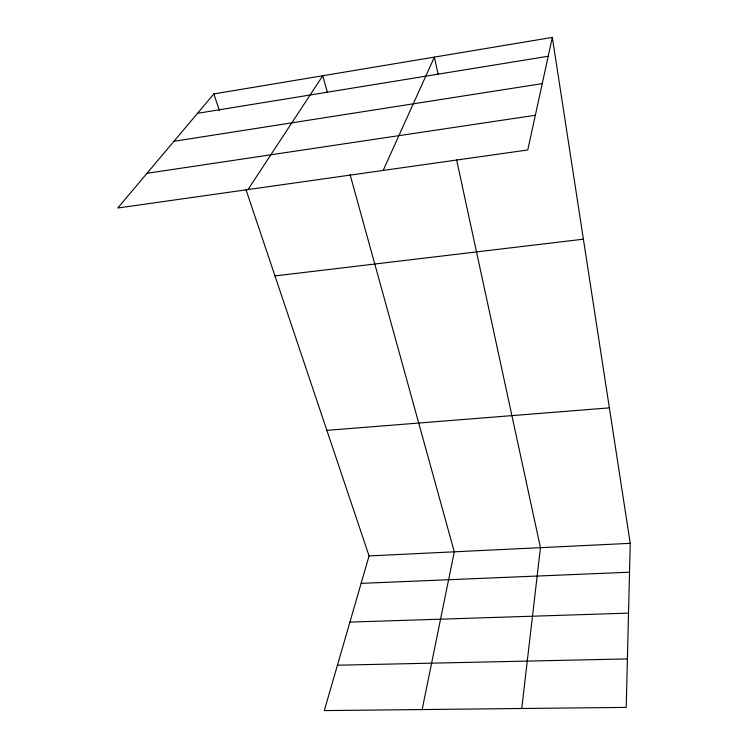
<?xml version="1.0" encoding="UTF-8"?>
<svg xmlns="http://www.w3.org/2000/svg" width="748" height="748" viewBox="0 0 748 748"><rect width="100%" height="100%" fill="white"/><g stroke="black" fill="none" stroke-linecap="round" stroke-linejoin="round"><path stroke-width="1.12" d="M552.323 37.4L527.77 149.965L117.763 208.009L213.834 93.93L552.323 37.4L630.237 543.338L626.226 707.393L324.305 710.6L369.063 555.923L245.933 189.478M521.749 708.496L540.458 547.658L456.561 159.642M422.153 709.562L454.288 551.809L350.111 174.723M383.154 170.432L434.382 57.091L438.085 74.183M248.018 189.562L322.762 75.735L327.418 92.612M197.491 113.331L548.209 56.25M173.938 141.297L542.235 83.626M146.982 173.302L535.334 115.267M274.984 275.919L583.393 239.182M326.876 430.352L609.377 407.866M369.063 555.923L630.237 543.338M361.125 583.365L629.535 572.211M349.914 622.093L628.535 613.117M337.432 665.215L627.413 658.913M213.834 93.93L219.37 110.405"/></g></svg>
